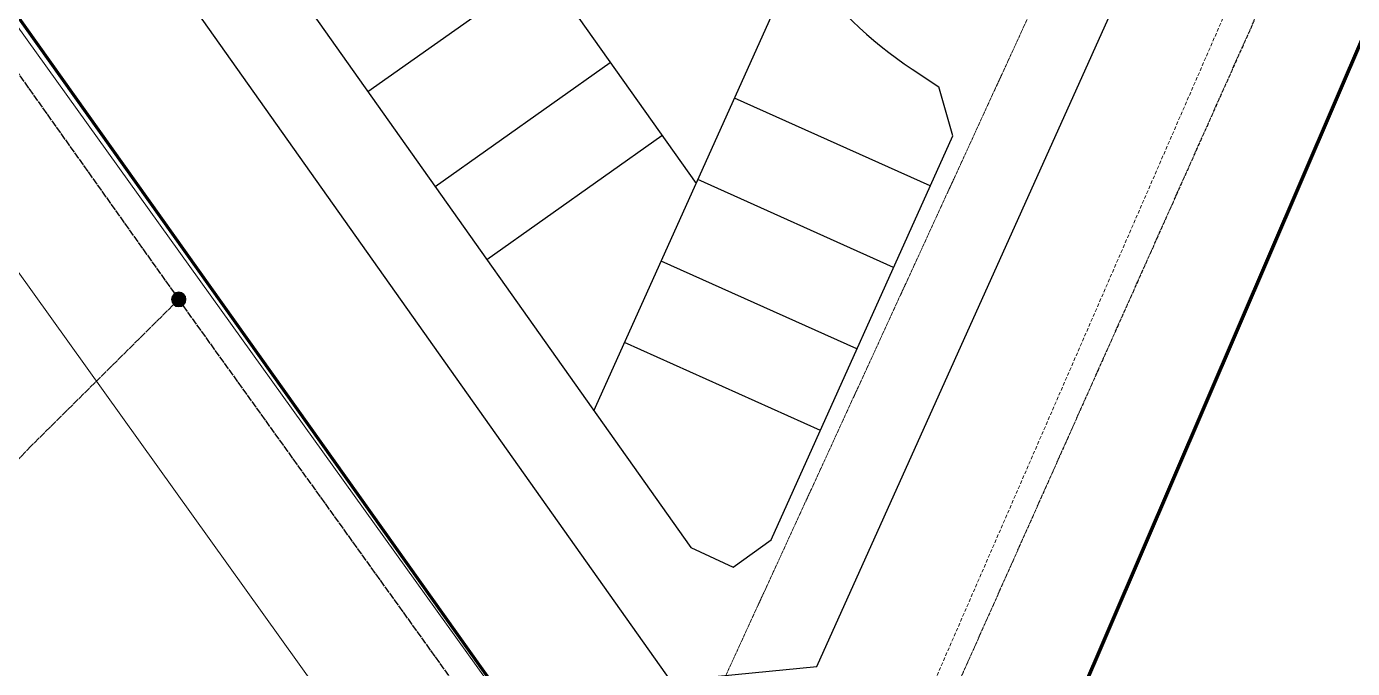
# Model space of a CAD drawing. Extents: x 294483 to 298733, y 6233899 to 6239242.
# Drawn here: x 296062.3 to 296247.7, y 6235680.6 to 6235770.4 of the extents above; entities that cross this region are included whole.
import ezdxf
from ezdxf.enums import TextEntityAlignment as Align

# ---------------------------------------------------------------- set-up
doc = ezdxf.new("R2010")
doc.units = 0
for name, pattern in [('Cable Exist OH', [1, 1, 0]), ('DASHED', [0.75, 0.5, -0.25]), ('HIDDEN', [9.525, 6.35, -3.175]), ('HIDDEN2', [0.1875, 0.125, -0.0625])]:
    doc.linetypes.add(name, pattern=pattern)
for name, color, linetype, lineweight in [('Cadastre Easements_SP_EXT', 9, 'Continuous', 5), ('Cadastre Land Parcels_SP_EXT', 9, 'Continuous', 5), ('Cadastre Other Property_SP_EXT', 9, 'HIDDEN', 5), ('Cadastre Roads_SP_EXT', 94, 'Continuous', 15)]:
    doc.layers.add(name, color=color, linetype=linetype, lineweight=lineweight)
doc.layers.add('Mains_HV_EXT', color=1, linetype='Continuous', lineweight=25, true_color=0xff0000)
doc.layers.add('Notes', color=7, linetype='Continuous')
doc.layers.add('SupportsOH_SP_TR_HV_LV_SL_EXT', color=7, linetype='Continuous')
doc.styles.add('POLE_LABEL', font='arial.ttf')
doc.styles.get("Standard").update_dxf_attribs({"font": 'isocp.shx'})

# ---------------------------------------------------------------- blocks, each defined once
blk = doc.blocks.new('POLE_EXT')
blk.add_hatch(color=256).paths.add_polyline_path([(-1, 0, 1), (1, 0, 1)])
blk.add_lwpolyline([(-1, 0, 1), (1, 0, 1)], format="xyb", close=True)
for tag, height, flags, p in [('pNumber', 2.5, 8, (-17.84, 2.07)), ('OWNED_BY', 0.2, 9, (1.35, -0.4)), ('PARENT', 0.2, 9, (1.35, -0.6)), ('SPECIAL_USE', 0.2, 9, (1.35, -0.8)), ('STATE', 0.2, 9, (1.35, -1)), ('USAGE', 0.2, 9, (1.35, -1.2)), ('cLV', 0.2, 9, (1.35, -1.4)), ('hDepth', 0.2, 9, (1.35, -1.6)), ('hDia', 0.2, 9, (1.35, -1.8)), ('cHV', 0.2, 9, (1.35, -2)), ('LBRACKET', 0.2, 9, (1.35, -2.2)), ('LExisting', 0.2, 9, (1.35, -2.4)), ('LANTNUMBER', 0.2, 9, (1.35, -2.6)), ('LOther', 0.2, 9, (1.35, -2.8)), ('LRemove', 0.2, 9, (1.35, -3)), ('LEGEND', 0.2, 9, (1.35, -3.2)), ('cLinedev', 0.2, 9, (1.35, -3.4)), ('LOCATION', 0.2, 9, (1.35, -3.6)), ('pExisting', 0.2, 9, (1.35, -3.8)), ('PFNUMBER', 0.2, 9, (1.35, -4)), ('NEWPFNUMBER', 0.2, 9, (1.35, -4.2)), ('pFooting', 0.2, 9, (1.35, -4.4)), ('pNew', 0.2, 9, (1.35, -4.6)), ('pRelocate', 0.2, 9, (1.35, -5)), ('pRemove', 0.2, 9, (1.35, -5.2)), ('pReplace', 0.2, 9, (1.35, -5.4)), ('pStay', 0.2, 9, (1.35, -5.6)), ('pType', 0.2, 9, (1.35, -5.8)), ('cspan', 0.2, 9, (1.35, -6)), ('STREETNAME', 0.2, 9, (1.35, -6.2)), ('SUBURB', 0.2, 9, (1.35, -6.4)), ('NOTES', 0.2, 9, (1.35, -6.6)), ('MAINTAINED_BY', 0.2, 9, (1.36, -6.81)), ('OPERATED_BY', 0.2, 9, (1.36, -7.01))]:
    blk.add_attdef(tag, text='', height=height, dxfattribs=dict(flags=flags)).set_placement(p, align=Align.MIDDLE_LEFT)
at = {"style": 'POLE_LABEL'}
for tag, height, flags, p in [('ASSET_NUM', 2.5, 8, (2, 2)), ('STRUCTURE_PLANT_NUMBER', 0.2, 9, (1.35, 0.03)), ('STREET_CODE', 0.2, 9, (1.35, -0.2))]:
    blk.add_attdef(tag, text='', height=height, dxfattribs=dict(at, flags=flags)).set_placement(p, align=Align.MIDDLE_LEFT)
at = {"flags": 1}
blk.add_attdef('Z', (1.35, -7.33), '', height=0.2, dxfattribs=at)

msp = doc.modelspace()

# ---------------------------------------------------------------- linework, layer by layer
at = {"layer": 'Cadastre Easements_SP_EXT', "linetype": 'DASHED'}
for points in [[(296167.4161, 6235622.158), (296241.74002, 6235788.67015), (296241.74002, 6235788.67015), (296249.68894, 6235806.12718), (296272.82916, 6235825.83741), (296279.82613, 6235831.79867), (296302.84559, 6235851.23948), (296325.49133, 6235872.41886), (296483.1225, 6236022.67004), (296635.73875, 6236170.22158), (296938.47632, 6236450.61032), (297031.01751, 6236538.0656), (297131.76037, 6236632.73186), (297204.75969, 6236701.32455), (297217.14618, 6236725.85927), (297244.84969, 6236780.73135), (297200.86378, 6236740.57513), (297057.59702, 6236605.20125), (296904.07902, 6236460.04334), (296634.66928, 6236208.953), (296263.47989, 6235855.97373), (296227.9627, 6235824.53964), (296225.61408, 6235822.46087), (296146.8448, 6235650.83187)], [(296179.20315, 6235605.72585), (296249.62121, 6235769.69786), (296249.62121, 6235769.69786), (296301.30004, 6235827.25723), (296313.43312, 6235840.77118), (296440.67543, 6235930.60538), (296550.40986, 6236084.58107), (296635.8093, 6236168.40293), (296635.73875, 6236170.22158), (296635.12351, 6236192.51631), (296635.08846, 6236193.76366), (296535.60268, 6236096.44797), (296483.1225, 6236022.67004), (296426.96369, 6235943.96893), (296325.49133, 6235872.41886), (296300.82136, 6235855.37148), (296279.82613, 6235831.79867), (296274.59458, 6235825.87442), (296241.74002, 6235788.67015), (296232.23797, 6235777.74611), (296165.67124, 6235624.58907)]]:
    msp.add_lwpolyline(points, dxfattribs=at)
at = {"layer": 'Cadastre Land Parcels_SP_EXT', "linetype": 'Continuous'}
for points in [[(296101.13187, 6236895.34409), (296066.49872, 6236848.6716), (296041.93077, 6236815.5633), (296017.55326, 6236831.12027), (296011.55521, 6236821.72088), (295984.50741, 6236779.32767), (295796.59893, 6236484.80667), (295781.50165, 6236462.94965), (295770.01117, 6236439.27359), (295740.72431, 6236379.27861), (295738.13643, 6236373.77504), (295725.00764, 6236351.24024), (295721.59898, 6236346.30377), (295704.3417, 6236319.75496), (295758.95917, 6236237.18463), (295789.81508, 6236176.0362), (295962.68493, 6235914.63463), (295993.42185, 6235868.15622), (296015.24469, 6235835.53984), (296025.98708, 6235819.48212), (296027.76248, 6235816.8279), (296146.84474, 6235650.83192)], [(296904.07903, 6236460.04306), (296882.64097, 6236465.9231), (296621.91497, 6236465.70607), (296621.23498, 6236461.85105), (296620.11996, 6236455.53509), (296607.12102, 6236381.8921), (296633.16899, 6236263.24603), (296634.66896, 6236208.95309), (296635.08898, 6236193.76403), (296635.12396, 6236192.51607), (296635.73902, 6236170.22206), (296635.80898, 6236168.40303), (296635.87196, 6236166.8111), (296636.04898, 6236162.26903), (296641.99103, 6236069.72604), (296620.851, 6236038.0171), (296587.54996, 6235916.48202), (296505.37103, 6235941.38307), (296313.433, 6235840.77107), (296301.29998, 6235827.25707), (296249.62098, 6235769.69803), (296179.20301, 6235605.7261)], [(296179.20319, 6235605.72575), (296249.62125, 6235769.69785), (296301.30016, 6235827.25715), (296313.43317, 6235840.77107), (296505.37112, 6235941.38299), (296587.54969, 6235916.48211), (296620.85118, 6236038.01666), (296641.99094, 6236069.72586), (296636.04889, 6236162.26912), (296635.8717, 6236166.81083), (296635.80934, 6236168.40294), (296635.73876, 6236170.22162), (296635.12361, 6236192.51624), (296635.08854, 6236193.76376), (296634.66923, 6236208.95291), (296633.16899, 6236263.24611), (296607.12111, 6236381.89228), (296620.12014, 6236455.53465), (296621.23454, 6236461.8507), (296621.9147, 6236465.70571), (296882.64079, 6236465.92283), (296904.07903, 6236460.04324)], [(296137.22029, 6235629.76574), (296011.46335, 6235805.48051)]]:
    msp.add_lwpolyline(points, dxfattribs=at)
at = {"layer": 'Cadastre Other Property_SP_EXT', "linetype": 'HIDDEN2'}
msp.add_lwpolyline([(296146.84498, 6235650.83208), (296167.41598, 6235622.15813), (296249.11139, 6235805.36734), (296279.82598, 6235831.79922), (296299.97154, 6235848.81159), (296325.49096, 6235872.4191), (296483.12199, 6236022.67009), (296635.73903, 6236170.22202), (296634.66896, 6236208.95307), (296453.89155, 6236037.04424), (296262.96076, 6235855.51447), (296225.61402, 6235822.46104), (296146.84498, 6235650.83208)], close=True, dxfattribs=at)
at = {"layer": 'Cadastre Roads_SP_EXT', "linetype": 'Continuous'}
msp.add_lwpolyline([(296146.845, 6235650.8321), (296027.76302, 6235816.8281), (296025.98702, 6235819.48204), (296015.24498, 6235835.54008), (295993.42198, 6235868.15608), (295962.68496, 6235914.6351), (295692.17999, 6236323.67306), (295686.02199, 6236314.76504), (295679.86699, 6236305.86002), (295679.86699, 6236305.86002), (295959.50197, 6235883.55404), (295978.06799, 6235855.51502), (296002.444, 6235818.99503), (296011.46302, 6235805.4801), (296137.22003, 6235629.76606)], dxfattribs=at)
at = {"layer": 'Mains_HV_EXT', "linetype": 'Cable Exist OH'}
for p, q in [((296013.60749, 6235830.77677), (296083.59088, 6235732.23112)), ((296083.59088, 6235732.23112), (296062.97891, 6235711.75804)), ((296147.65183, 6235642.97559), (296083.59088, 6235732.23112)), ((296062.97891, 6235711.75804), (296040.11296, 6235687.67505))]:
    msp.add_line(p, q, dxfattribs=at)
at = {"layer": 'Notes'}
for p, q in [((296099.60857, 6235827.98028), (296155.89872, 6235748.42938)), ((296060.5547, 6235808.5556), (296152.31505, 6235678.87717)), ((296078.31333, 6235806.13791), (296155.17347, 6235697.5169)), ((296110.039, 6235761.30227), (296134.52821, 6235778.63081)), ((296119.4253, 6235748.03728), (296143.91451, 6235765.36582)), ((296186.1176, 6235764.42758), (296189.82068, 6235761.97081)), ((296191.79725, 6235755.13428), (296189.82068, 6235761.97081)), ((296126.64553, 6235737.83344), (296151.13474, 6235755.16198)), ((296166.40885, 6235698.60827), (296191.79725, 6235755.13428)), ((296161.10789, 6235694.80187), (296166.40885, 6235698.60827)), ((296155.17347, 6235697.51691), (296161.10789, 6235694.80187))]:
    msp.add_line(p, q, dxfattribs=at)
at = {"layer": 'Notes', "lineweight": 70}
for q in [(296028.09953, 6235818.28248), (296249.55349, 6235769.78686)]:
    msp.add_line((296179.14923, 6235605.80691), q, dxfattribs=at)
at = {"layer": 'Notes', "flags": 128}
msp.add_lwpolyline([(296152.31505, 6235678.87717), (296172.80117, 6235680.86712), (296220.69205, 6235787.49376, -0.088738641), (296239.44096, 6235814.94862), (296246.43137, 6235822.06925)], format="xyb", dxfattribs=at)
for points in [[(296141.62894, 6235716.65843), (296170.1685, 6235780.20033)], [(296188.64243, 6235748.11024), (296161.27605, 6235760.40173)], [(296183.52098, 6235736.70757), (296156.15459, 6235748.99907)], [(296178.39953, 6235725.30491), (296151.03314, 6235737.5964)], [(296173.27774, 6235713.90152), (296145.91135, 6235726.19301)]]:
    msp.add_lwpolyline(points, dxfattribs=at)
at = {"layer": 'Notes'}
msp.add_arc((296218.18216, 6235812.75835), 58, 215.2831933, 236.4381174, dxfattribs=at)

# ---------------------------------------------------------------- block references
at = {"layer": 'SupportsOH_SP_TR_HV_LV_SL_EXT', "zscale": 2}
msp.add_blockref('POLE_EXT', (296083.5909, 6235732.23107), dxfattribs=at)

doc.saveas('drawing.dxf')
